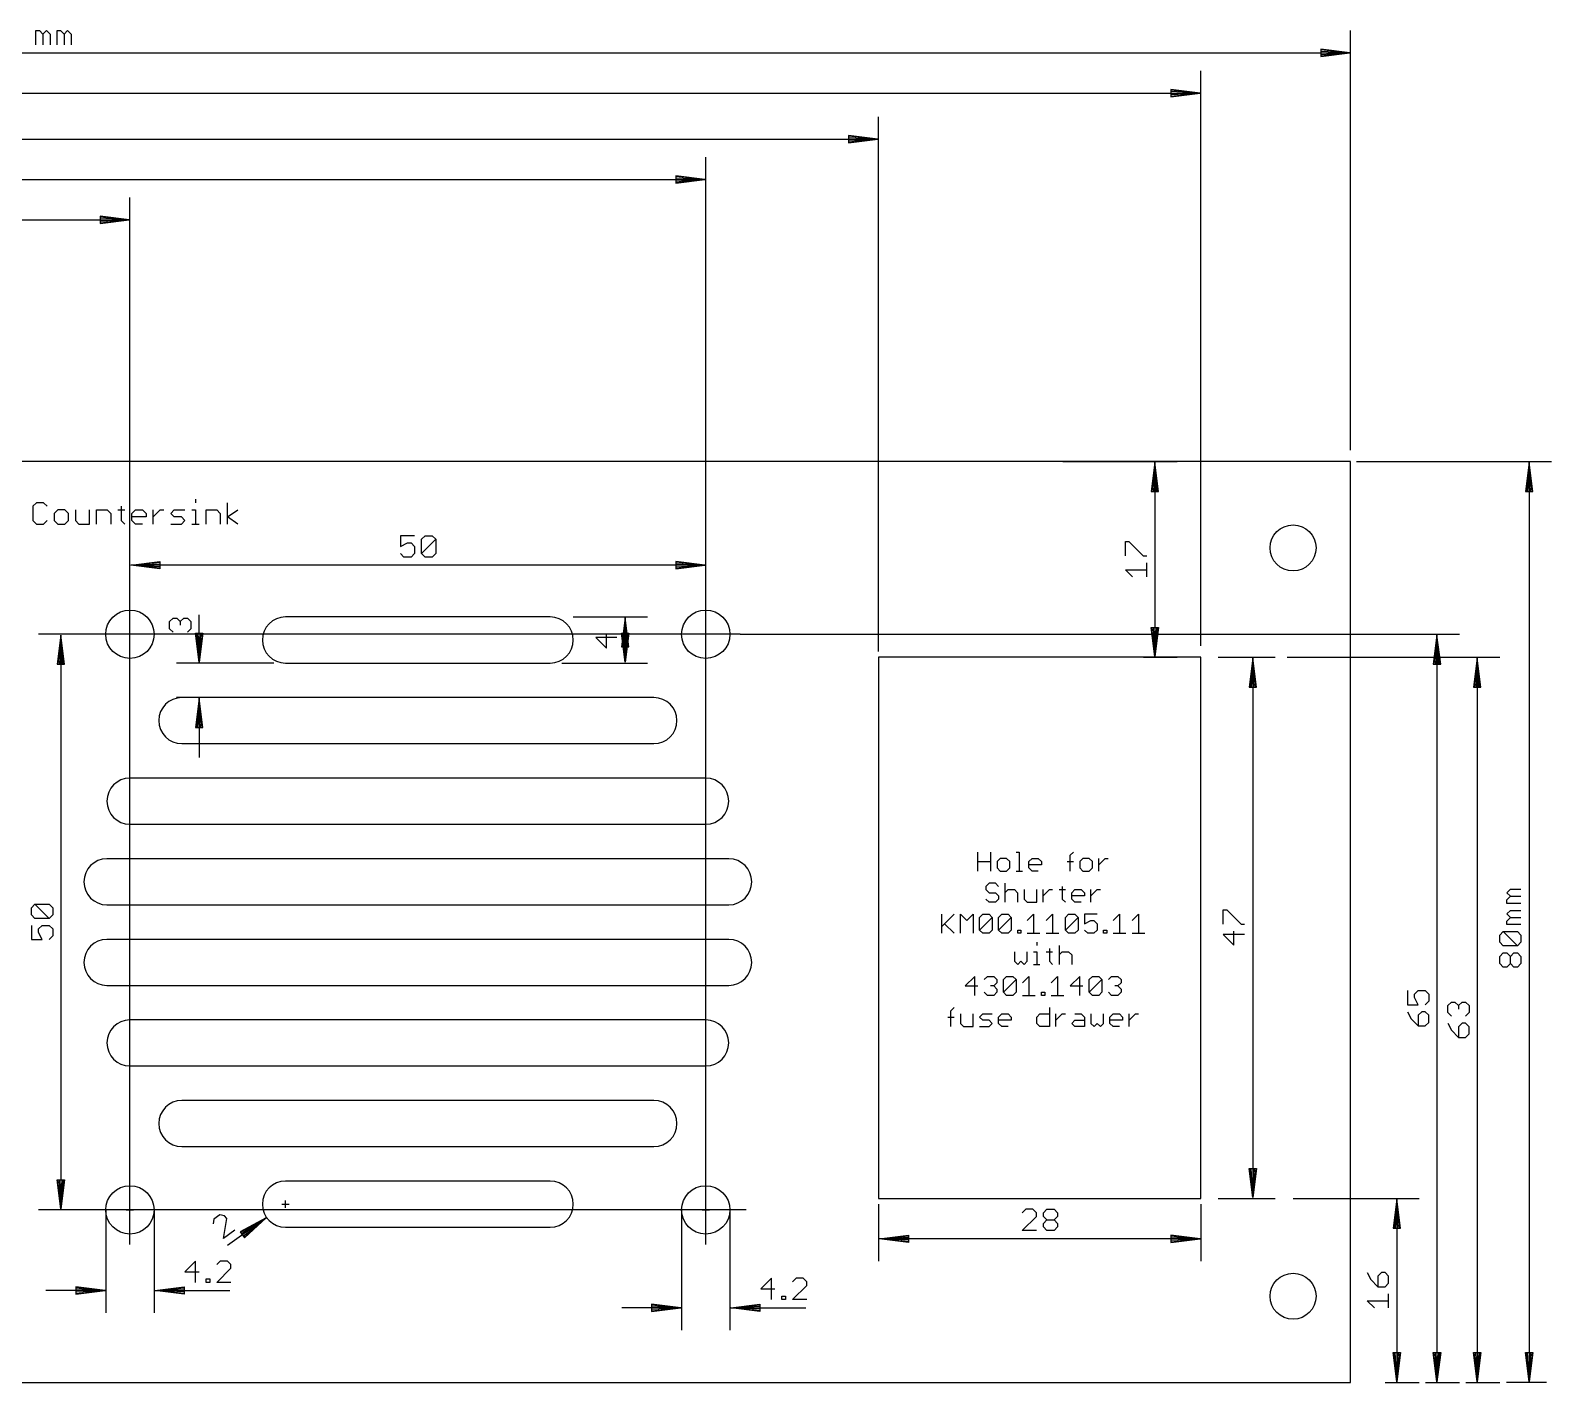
# Model space of a CAD drawing. Extents: x -14 to 262, y -13 to 280.
# Drawn here: x 125.4 to 257.4, y 162 to 279.4 of the extents above; entities that cross this region are included whole.
import ezdxf

# ---------------------------------------------------------------- set-up
doc = ezdxf.new("R2010")
doc.units = 0
for name, color, linetype in [('20', 7, 'CONTINUOUS'), ('46', 140, 'CONTINUOUS'), ('47', 2, 'CONTINUOUS')]:
    doc.layers.add(name, color=color, linetype=linetype)

msp = doc.modelspace()

# ---------------------------------------------------------------- linework, layer by layer
at = {"layer": '20'}
for p, q in [((240, 242), (10, 242)), ((240, 162), (240, 242)), ((10, 162), (240, 162))]:
    msp.add_line(p, q, dxfattribs=at)
for centre, radius in [((235, 234.5), 2), ((134, 227), 2.1), ((184, 227), 2.1), ((134, 177), 2.1), ((184, 177), 2.1), ((235, 169.5), 2)]:
    msp.add_circle(centre, radius, dxfattribs=at)
at = {"layer": '46'}
for p, q in [((170.5, 228.5), (147.5, 228.5)), ((227, 225), (199, 225)), ((199, 225), (199, 178)), ((227, 178), (227, 225)), ((147.5, 224.5), (170.5, 224.5)), ((179.5, 221.5), (138.5, 221.5)), ((138.5, 217.5), (179.5, 217.5)), ((184, 214.5), (134, 214.5)), ((134, 210.5), (184, 210.5)), ((186, 207.5), (132, 207.5)), ((132, 203.5), (186, 203.5)), ((186, 200.5), (132, 200.5)), ((132, 196.5), (186, 196.5)), ((184, 193.5), (134, 193.5)), ((134, 189.5), (184, 189.5)), ((179.5, 186.5), (138.5, 186.5)), ((138.5, 182.5), (179.5, 182.5)), ((170.5, 179.5), (147.5, 179.5)), ((199, 178), (227, 178)), ((147.5, 175.5), (170.5, 175.5))]:
    msp.add_line(p, q, dxfattribs=at)
for centre, start, end in [((147.5, 226.5), 90, 180), ((170.5, 226.5), 0, 90), ((147.5, 226.5), 180, 270), ((170.5, 226.5), 270, 0), ((138.5, 219.5), 90, 180), ((179.5, 219.5), 0, 90), ((138.5, 219.5), 180, 270), ((179.5, 219.5), 270, 0), ((134, 212.5), 90, 180), ((184, 212.5), 0, 90), ((134, 212.5), 180, 270), ((184, 212.5), 270, 0), ((132, 205.5), 90, 180), ((186, 205.5), 0, 90), ((132, 205.5), 180, 270), ((186, 205.5), 270, 0), ((132, 198.5), 90, 180), ((186, 198.5), 0, 90), ((132, 198.5), 180, 270), ((186, 198.5), 270, 0), ((134, 191.5), 90, 180), ((184, 191.5), 0, 90), ((134, 191.5), 180, 270), ((184, 191.5), 270, 0), ((138.5, 184.5), 90, 180), ((179.5, 184.5), 0, 90), ((138.5, 184.5), 180, 270), ((179.5, 184.5), 270, 0), ((147.5, 177.5), 90, 180), ((170.5, 177.5), 0, 90), ((147.5, 177.5), 180, 270), ((170.5, 177.5), 270, 0)]:
    msp.add_arc(centre, 2, start, end, dxfattribs=at)
at = {"layer": '47'}
for p, q in [((125.8256, 278.2062), (125.8256, 279.439)), ((125.8256, 279.439), (126.1338, 279.439)), ((126.1338, 279.439), (126.442, 279.1308)), ((126.442, 279.1308), (126.7502, 279.439)), ((126.442, 279.1308), (126.442, 278.2062)), ((126.7502, 279.439), (127.0584, 279.1308)), ((127.0584, 279.1308), (127.0584, 278.2062)), ((127.6671, 278.2062), (127.6671, 279.439)), ((127.6671, 279.439), (127.9753, 279.439)), ((127.9753, 279.439), (128.2835, 279.1308)), ((128.2835, 279.1308), (128.5917, 279.439)), ((128.2835, 279.1308), (128.2835, 278.2062)), ((128.5917, 279.439), (128.8999, 279.1308)), ((128.8999, 279.1308), (128.8999, 278.2062)), ((240, 243), (240, 279.45)), ((10.065, 277.5), (239.935, 277.5)), ((239.935, 277.5), (237.4, 277.8192)), ((237.4, 277.8192), (237.4, 277.1808)), ((239.935, 277.5), (237.4, 277.76)), ((239.935, 277.5), (237.4, 277.63)), ((237.4, 277.1808), (239.935, 277.5)), ((237.4, 277.37), (239.935, 277.5)), ((237.4, 277.24), (239.935, 277.5)), ((227, 226), (227, 275.95)), ((10.065, 274), (226.935, 274)), ((226.935, 274), (224.4, 274.3192)), ((224.4, 274.3192), (224.4, 273.6808)), ((226.935, 274), (224.4, 274.26)), ((226.935, 274), (224.4, 274.13)), ((224.4, 273.6808), (226.935, 274)), ((224.4, 273.87), (226.935, 274)), ((224.4, 273.74), (226.935, 274)), ((199, 225.5), (199, 271.95)), ((10.065, 270), (198.935, 270)), ((198.935, 270), (196.4, 270.3192)), ((196.4, 270.3192), (196.4, 269.6808)), ((198.935, 270), (196.4, 270.26)), ((198.935, 270), (196.4, 270.13)), ((196.4, 269.6808), (198.935, 270)), ((196.4, 269.87), (198.935, 270)), ((196.4, 269.74), (198.935, 270)), ((184, 234.5), (184, 268.45)), ((10.065, 266.5), (183.935, 266.5)), ((183.935, 266.5), (181.4, 266.8192)), ((181.4, 266.8192), (181.4, 266.1808)), ((183.935, 266.5), (181.4, 266.76)), ((183.935, 266.5), (181.4, 266.63)), ((181.4, 266.1808), (183.935, 266.5)), ((181.4, 266.37), (183.935, 266.5)), ((181.4, 266.24), (183.935, 266.5)), ((134, 234.5), (134, 264.95)), ((10.065, 263), (133.935, 263)), ((133.935, 263), (131.4, 263.3192)), ((131.4, 263.3192), (131.4, 262.6808)), ((133.935, 263), (131.4, 263.26)), ((133.935, 263), (131.4, 263.13)), ((131.4, 262.6808), (133.935, 263)), ((131.4, 262.87), (133.935, 263)), ((131.4, 262.74), (133.935, 263)), ((215, 242), (224.95, 242)), ((223, 241.935), (222.6808, 239.4)), ((223, 241.935), (222.74, 239.4)), ((223, 241.935), (222.87, 239.4)), ((223, 241.935), (223, 225.065)), ((223.3192, 239.4), (223, 241.935)), ((223.13, 239.4), (223, 241.935)), ((223.26, 239.4), (223, 241.935)), ((240.5, 242), (257.45, 242)), ((255.5, 241.935), (255.1808, 239.4)), ((255.5, 241.935), (255.24, 239.4)), ((255.5, 241.935), (255.37, 239.4)), ((255.5, 241.935), (255.5, 162.065)), ((255.8192, 239.4), (255.5, 241.935)), ((255.63, 239.4), (255.5, 241.935)), ((255.76, 239.4), (255.5, 241.935)), ((222.6808, 239.4), (223.3192, 239.4)), ((255.1808, 239.4), (255.8192, 239.4)), ((125.8844, 238.4254), (125.5762, 238.1172)), ((125.5762, 238.1172), (125.5762, 236.8844)), ((126.5008, 238.4254), (125.8844, 238.4254)), ((126.809, 238.1172), (126.5008, 238.4254)), ((127.726, 237.809), (127.4178, 237.5008)), ((128.3424, 237.809), (127.726, 237.809)), ((128.6506, 237.5008), (128.3424, 237.809)), ((129.2593, 237.809), (129.2593, 236.8844)), ((130.4921, 236.5762), (130.4921, 237.809)), ((131.1009, 236.5762), (131.1009, 237.809)), ((131.1009, 237.809), (132.0255, 237.809)), ((132.0255, 237.809), (132.3337, 237.5008)), ((132.9425, 237.809), (133.5589, 237.809)), ((133.2507, 238.1172), (133.2507, 236.8844)), ((134.1702, 237.5008), (134.4784, 237.809)), ((134.4784, 237.809), (135.0948, 237.809)), ((135.0948, 237.809), (135.403, 237.5008)), ((136.0118, 236.5762), (136.0118, 237.809)), ((136.0118, 237.1926), (136.6282, 237.809)), ((136.6282, 237.809), (136.9364, 237.809)), ((137.5464, 237.5008), (137.8546, 237.809)), ((137.8546, 237.809), (138.7792, 237.809)), ((139.388, 237.809), (139.6962, 237.809)), ((139.6962, 238.7336), (139.6962, 238.4254)), ((139.6962, 237.809), (139.6962, 236.5762)), ((140.6157, 236.5762), (140.6157, 237.809)), ((140.6157, 237.809), (141.5403, 237.809)), ((141.5403, 237.809), (141.8485, 237.5008)), ((142.4573, 236.5762), (142.4573, 238.4254)), ((142.4573, 237.1926), (143.3819, 237.809)), ((125.5762, 236.8844), (125.8844, 236.5762)), ((125.8844, 236.5762), (126.5008, 236.5762)), ((126.5008, 236.5762), (126.809, 236.8844)), ((127.4178, 237.5008), (127.4178, 236.8844)), ((127.4178, 236.8844), (127.726, 236.5762)), ((127.726, 236.5762), (128.3424, 236.5762)), ((128.3424, 236.5762), (128.6506, 236.8844)), ((128.6506, 236.8844), (128.6506, 237.5008)), ((129.2593, 236.8844), (129.5675, 236.5762)), ((129.5675, 236.5762), (130.4921, 236.5762)), ((132.3337, 237.5008), (132.3337, 236.5762)), ((133.2507, 236.8844), (133.5589, 236.5762)), ((134.1702, 236.8844), (134.1702, 237.5008)), ((135.403, 237.1926), (134.1702, 237.1926)), ((134.4784, 236.5762), (134.1702, 236.8844)), ((135.0948, 236.5762), (134.4784, 236.5762)), ((135.403, 237.5008), (135.403, 237.1926)), ((137.8546, 237.1926), (137.5464, 237.5008)), ((137.5464, 236.5762), (138.471, 236.5762)), ((138.471, 237.1926), (137.8546, 237.1926)), ((138.7792, 236.8844), (138.471, 237.1926)), ((138.471, 236.5762), (138.7792, 236.8844)), ((139.388, 236.5762), (140.0044, 236.5762)), ((141.8485, 237.5008), (141.8485, 236.5762)), ((143.3819, 236.5762), (142.4573, 237.1926)), ((158.7157, 235.5554), (157.4829, 235.5554)), ((157.4829, 235.5554), (157.4829, 234.6308)), ((159.3245, 235.2472), (159.6327, 235.5554)), ((159.3245, 234.0144), (159.3245, 235.2472)), ((159.3245, 234.0144), (160.5573, 235.2472)), ((159.6327, 235.5554), (160.2491, 235.5554)), ((160.2491, 235.5554), (160.5573, 235.2472)), ((160.5573, 235.2472), (160.5573, 234.0144)), ((134, 174), (134, 234.95)), ((157.4829, 234.6308), (158.0993, 234.939)), ((157.7911, 233.7062), (157.4829, 234.0144)), ((158.0993, 234.939), (158.4075, 234.939)), ((158.4075, 234.939), (158.7157, 234.6308)), ((158.7157, 234.0144), (158.4075, 233.7062)), ((158.7157, 234.6308), (158.7157, 234.0144)), ((159.6327, 233.7062), (159.3245, 234.0144)), ((160.5573, 234.0144), (160.2491, 233.7062)), ((184, 174), (184, 234.95)), ((220.4446, 233.8245), (220.4446, 235.0573)), ((220.4446, 235.0573), (220.7528, 235.0573)), ((220.7528, 235.0573), (221.9856, 233.8245)), ((221.9856, 233.8245), (222.2938, 233.8245)), ((134.065, 233), (136.6, 233.3192)), ((134.065, 233), (136.6, 233.26)), ((134.065, 233), (136.6, 233.13)), ((183.935, 233), (134.065, 233)), ((136.6, 232.6808), (134.065, 233)), ((136.6, 232.87), (134.065, 233)), ((136.6, 232.74), (134.065, 233)), ((136.6, 233.3192), (136.6, 232.6808)), ((158.4075, 233.7062), (157.7911, 233.7062)), ((160.2491, 233.7062), (159.6327, 233.7062)), ((183.935, 233), (181.4, 233.3192)), ((181.4, 233.3192), (181.4, 232.6808)), ((183.935, 233), (181.4, 233.26)), ((183.935, 233), (181.4, 233.13)), ((181.4, 232.6808), (183.935, 233)), ((181.4, 232.87), (183.935, 233)), ((181.4, 232.74), (183.935, 233)), ((221.061, 231.9829), (220.4446, 232.5993)), ((220.4446, 232.5993), (222.2938, 232.5993)), ((222.2938, 231.9829), (222.2938, 233.2157)), ((140, 224.565), (140, 228.6888)), ((137.4446, 228.1008), (137.7528, 228.409)), ((137.4446, 227.4844), (137.4446, 228.1008)), ((137.7528, 227.1762), (137.4446, 227.4844)), ((137.7528, 228.409), (138.061, 228.409)), ((138.061, 228.409), (138.3692, 228.1008)), ((138.3692, 228.1008), (138.6774, 228.409)), ((138.3692, 228.1008), (138.3692, 227.7926)), ((138.6774, 228.409), (138.9856, 228.409)), ((138.9856, 228.409), (139.2938, 228.1008)), ((139.2938, 227.4844), (138.9856, 227.1762)), ((139.2938, 228.1008), (139.2938, 227.4844)), ((172.5, 228.5), (178.95, 228.5)), ((177, 228.435), (176.6808, 225.9)), ((177, 228.435), (176.74, 225.9)), ((177, 228.435), (176.87, 225.9)), ((177, 228.435), (177, 224.565)), ((177.3192, 225.9), (177, 228.435)), ((177.13, 225.9), (177, 228.435)), ((177.26, 225.9), (177, 228.435)), ((223, 225.065), (222.6808, 227.6)), ((222.6808, 227.6), (223.3192, 227.6)), ((223, 225.065), (222.74, 227.6)), ((223, 225.065), (222.87, 227.6)), ((223.3192, 227.6), (223, 225.065)), ((223.13, 227.6), (223, 225.065)), ((223.26, 227.6), (223, 225.065)), ((187, 227), (126.05, 227)), ((128, 226.935), (127.6808, 224.4)), ((128, 226.935), (127.74, 224.4)), ((128, 226.935), (127.87, 224.4)), ((128, 226.935), (128, 177.065)), ((128.3192, 224.4), (128, 226.935)), ((128.13, 224.4), (128, 226.935)), ((128.26, 224.4), (128, 226.935)), ((140, 224.565), (139.6808, 227.1)), ((139.6808, 227.1), (140.3192, 227.1)), ((140, 224.565), (139.74, 227.1)), ((140, 224.565), (139.87, 227.1)), ((140.3192, 227.1), (140, 224.565)), ((140.13, 227.1), (140, 224.565)), ((140.26, 227.1), (140, 224.565)), ((176.2938, 226.7064), (174.4446, 226.7064)), ((174.4446, 226.7064), (175.3692, 225.7818)), ((175.3692, 225.7818), (175.3692, 227.0146)), ((177, 224.565), (176.6808, 227.1)), ((176.6808, 227.1), (177.3192, 227.1)), ((176.6808, 225.9), (177.3192, 225.9)), ((177, 224.565), (176.74, 227.1)), ((177, 224.565), (176.87, 227.1)), ((177.3192, 227.1), (177, 224.565)), ((177.13, 227.1), (177, 224.565)), ((177.26, 227.1), (177, 224.565)), ((187, 227), (249.45, 227)), ((247.5, 226.935), (247.1808, 224.4)), ((247.5, 226.935), (247.24, 224.4)), ((247.5, 226.935), (247.37, 224.4)), ((247.5, 226.935), (247.5, 162.065)), ((247.8192, 224.4), (247.5, 226.935)), ((247.63, 224.4), (247.5, 226.935)), ((247.76, 224.4), (247.5, 226.935)), ((222, 225), (224.95, 225)), ((228.5, 225), (233.45, 225)), ((231.5, 224.935), (231.1808, 222.4)), ((231.5, 224.935), (231.24, 222.4)), ((231.5, 224.935), (231.37, 222.4)), ((231.5, 224.935), (231.5, 178.065)), ((231.8192, 222.4), (231.5, 224.935)), ((231.63, 222.4), (231.5, 224.935)), ((231.76, 222.4), (231.5, 224.935)), ((234.5, 225), (252.95, 225)), ((251, 224.935), (250.6808, 222.4)), ((251, 224.935), (250.74, 222.4)), ((251, 224.935), (250.87, 222.4)), ((251, 224.935), (251, 162.065)), ((251.3192, 222.4), (251, 224.935)), ((251.13, 222.4), (251, 224.935)), ((251.26, 222.4), (251, 224.935)), ((127.6808, 224.4), (128.3192, 224.4)), ((146.5, 224.5), (138.05, 224.5)), ((171.5, 224.5), (178.95, 224.5)), ((247.1808, 224.4), (247.8192, 224.4)), ((231.1808, 222.4), (231.8192, 222.4)), ((250.6808, 222.4), (251.3192, 222.4)), ((143.5, 221.5), (138.05, 221.5)), ((140, 221.435), (139.6808, 218.9)), ((140, 221.435), (139.74, 218.9)), ((140, 221.435), (139.87, 218.9)), ((140, 221.435), (140, 216.3)), ((140.3192, 218.9), (140, 221.435)), ((140.13, 218.9), (140, 221.435)), ((140.26, 218.9), (140, 221.435)), ((139.6808, 218.9), (140.3192, 218.9)), ((207.6371, 206.4262), (207.6371, 208.0752)), ((208.7365, 208.0752), (208.7365, 206.4262)), ((209.5694, 207.5255), (209.2945, 207.2507)), ((210.119, 207.5255), (209.5694, 207.5255)), ((210.3939, 207.2507), (210.119, 207.5255)), ((210.952, 208.0752), (211.2268, 208.0752)), ((211.2268, 208.0752), (211.2268, 206.4262)), ((212.0569, 207.2507), (212.3317, 207.5255)), ((212.3317, 207.5255), (212.8814, 207.5255)), ((212.8814, 207.5255), (213.1562, 207.2507)), ((215.6466, 207.8004), (215.9214, 208.0752)), ((215.6466, 206.4262), (215.6466, 207.8004)), ((216.7515, 207.5255), (216.4767, 207.2507)), ((217.3012, 207.5255), (216.7515, 207.5255)), ((217.576, 207.2507), (217.3012, 207.5255)), ((218.1341, 206.4262), (218.1341, 207.5255)), ((218.1341, 206.9759), (218.6838, 207.5255)), ((218.6838, 207.5255), (218.9586, 207.5255)), ((207.6371, 207.2507), (208.7365, 207.2507)), ((209.2945, 207.2507), (209.2945, 206.701)), ((209.2945, 206.701), (209.5694, 206.4262)), ((209.5694, 206.4262), (210.119, 206.4262)), ((210.119, 206.4262), (210.3939, 206.701)), ((210.3939, 206.701), (210.3939, 207.2507)), ((210.952, 206.4262), (211.5016, 206.4262)), ((212.0569, 206.701), (212.0569, 207.2507)), ((213.1562, 206.9759), (212.0569, 206.9759)), ((212.3317, 206.4262), (212.0569, 206.701)), ((212.8814, 206.4262), (212.3317, 206.4262)), ((213.1562, 207.2507), (213.1562, 206.9759)), ((215.3717, 207.2507), (215.9214, 207.2507)), ((216.4767, 207.2507), (216.4767, 206.701)), ((216.4767, 206.701), (216.7515, 206.4262)), ((216.7515, 206.4262), (217.3012, 206.4262)), ((217.3012, 206.4262), (217.576, 206.701)), ((217.576, 206.701), (217.576, 207.2507)), ((208.6026, 205.3752), (208.3277, 205.1004)), ((208.3277, 205.1004), (208.3277, 204.8255)), ((208.3277, 204.8255), (208.6026, 204.5507)), ((209.1522, 205.3752), (208.6026, 205.3752)), ((209.4271, 205.1004), (209.1522, 205.3752)), ((209.9851, 205.3752), (209.9851, 203.7262)), ((209.9851, 204.5507), (210.26, 204.8255)), ((210.26, 204.8255), (210.8096, 204.8255)), ((210.8096, 204.8255), (211.0845, 204.5507)), ((211.6425, 204.8255), (211.6425, 204.001)), ((212.7419, 203.7262), (212.7419, 204.8255)), ((213.3, 203.7262), (213.3, 204.8255)), ((213.3, 204.2759), (213.8496, 204.8255)), ((213.8496, 204.8255), (214.1245, 204.8255)), ((214.6811, 204.8255), (215.2308, 204.8255)), ((214.956, 205.1004), (214.956, 204.001)), ((215.7861, 204.5507), (216.0609, 204.8255)), ((216.0609, 204.8255), (216.6106, 204.8255)), ((216.6106, 204.8255), (216.8854, 204.5507)), ((217.4435, 203.7262), (217.4435, 204.8255)), ((217.4435, 204.2759), (217.9932, 204.8255)), ((217.9932, 204.8255), (218.268, 204.8255)), ((253.561, 204.5446), (253.8692, 204.8528)), ((253.8692, 204.8528), (254.7938, 204.8528)), ((125.4446, 203.2491), (125.7528, 203.5573)), ((125.7528, 203.5573), (126.9856, 203.5573)), ((126.9856, 202.3245), (125.7528, 203.5573)), ((126.9856, 203.5573), (127.2938, 203.2491)), ((208.6026, 203.7262), (208.3277, 204.001)), ((208.6026, 204.5507), (209.1522, 204.5507)), ((209.1522, 203.7262), (208.6026, 203.7262)), ((209.1522, 204.5507), (209.4271, 204.2759)), ((209.4271, 204.001), (209.1522, 203.7262)), ((209.4271, 204.2759), (209.4271, 204.001)), ((211.0845, 204.5507), (211.0845, 203.7262)), ((211.6425, 204.001), (211.9174, 203.7262)), ((211.9174, 203.7262), (212.7419, 203.7262)), ((214.956, 204.001), (215.2308, 203.7262)), ((215.7861, 204.001), (215.7861, 204.5507)), ((216.8854, 204.2759), (215.7861, 204.2759)), ((216.0609, 203.7262), (215.7861, 204.001)), ((216.6106, 203.7262), (216.0609, 203.7262)), ((216.8854, 204.5507), (216.8854, 204.2759)), ((253.8692, 204.2364), (253.561, 204.5446)), ((253.561, 203.9282), (253.8692, 204.2364)), ((253.561, 203.62), (253.561, 203.9282)), ((254.7938, 203.62), (253.561, 203.62)), ((253.8692, 204.2364), (254.7938, 204.2364)), ((125.4446, 202.6327), (125.4446, 203.2491)), ((125.7528, 202.3245), (125.4446, 202.6327)), ((126.9856, 202.3245), (125.7528, 202.3245)), ((127.2938, 202.6327), (126.9856, 202.3245)), ((127.2938, 203.2491), (127.2938, 202.6327)), ((204.4604, 202.6752), (204.4604, 201.0262)), ((204.4604, 201.5759), (205.5597, 202.6752)), ((206.1178, 201.0262), (206.1178, 202.6752)), ((206.1178, 202.6752), (206.6675, 202.1255)), ((206.6675, 202.1255), (207.2172, 202.6752)), ((207.2172, 202.6752), (207.2172, 201.0262)), ((207.7752, 202.4004), (208.0501, 202.6752)), ((207.7752, 201.301), (207.7752, 202.4004)), ((207.7752, 201.301), (208.8746, 202.4004)), ((208.0501, 202.6752), (208.5997, 202.6752)), ((208.5997, 202.6752), (208.8746, 202.4004)), ((208.8746, 202.4004), (208.8746, 201.301)), ((209.4327, 202.4004), (209.7075, 202.6752)), ((209.4327, 201.301), (209.4327, 202.4004)), ((209.4327, 201.301), (210.532, 202.4004)), ((209.7075, 202.6752), (210.2572, 202.6752)), ((210.2572, 202.6752), (210.532, 202.4004)), ((210.532, 202.4004), (210.532, 201.301)), ((211.9188, 202.1255), (212.4684, 202.6752)), ((212.4684, 202.6752), (212.4684, 201.0262)), ((213.5762, 202.1255), (214.1259, 202.6752)), ((214.1259, 202.6752), (214.1259, 201.0262)), ((215.2336, 202.4004), (215.5084, 202.6752)), ((215.2336, 201.301), (215.2336, 202.4004)), ((215.2336, 201.301), (216.3329, 202.4004)), ((215.5084, 202.6752), (216.0581, 202.6752)), ((216.0581, 202.6752), (216.3329, 202.4004)), ((216.3329, 202.4004), (216.3329, 201.301)), ((217.9904, 202.6752), (216.891, 202.6752)), ((216.891, 202.6752), (216.891, 201.8507)), ((216.891, 201.8507), (217.4407, 202.1255)), ((217.4407, 202.1255), (217.7155, 202.1255)), ((217.7155, 202.1255), (217.9904, 201.8507)), ((219.3771, 202.1255), (219.9268, 202.6752)), ((219.9268, 202.6752), (219.9268, 201.0262)), ((221.0346, 202.1255), (221.5842, 202.6752)), ((221.5842, 202.6752), (221.5842, 201.0262)), ((228.9446, 201.8245), (228.9446, 203.0573)), ((228.9446, 203.0573), (229.2528, 203.0573)), ((229.2528, 203.0573), (230.4856, 201.8245)), ((253.561, 202.703), (253.8692, 203.0112)), ((253.8692, 202.3948), (253.561, 202.703)), ((253.561, 202.0866), (253.8692, 202.3948)), ((253.8692, 203.0112), (254.7938, 203.0112)), ((253.8692, 202.3948), (254.7938, 202.3948)), ((125.4446, 201.7157), (125.4446, 200.4829)), ((126.061, 201.4075), (126.3692, 201.7157)), ((126.061, 201.0993), (126.061, 201.4075)), ((126.3692, 200.4829), (126.061, 201.0993)), ((126.3692, 201.7157), (126.9856, 201.7157)), ((126.9856, 201.7157), (127.2938, 201.4075)), ((127.2938, 200.7911), (126.9856, 200.4829)), ((127.2938, 201.4075), (127.2938, 200.7911)), ((204.7352, 201.8507), (205.5597, 201.0262)), ((208.0501, 201.0262), (207.7752, 201.301)), ((208.5997, 201.0262), (208.0501, 201.0262)), ((208.8746, 201.301), (208.5997, 201.0262)), ((209.7075, 201.0262), (209.4327, 201.301)), ((210.2572, 201.0262), (209.7075, 201.0262)), ((210.532, 201.301), (210.2572, 201.0262)), ((211.0901, 201.0262), (211.0901, 201.301)), ((211.0901, 201.301), (211.3649, 201.301)), ((211.3649, 201.0262), (211.0901, 201.0262)), ((211.3649, 201.301), (211.3649, 201.0262)), ((211.9188, 201.0262), (213.0181, 201.0262)), ((213.5762, 201.0262), (214.6755, 201.0262)), ((215.5084, 201.0262), (215.2336, 201.301)), ((216.0581, 201.0262), (215.5084, 201.0262)), ((216.3329, 201.301), (216.0581, 201.0262)), ((217.1659, 201.0262), (216.891, 201.301)), ((217.7155, 201.0262), (217.1659, 201.0262)), ((217.9904, 201.301), (217.7155, 201.0262)), ((217.9904, 201.8507), (217.9904, 201.301)), ((218.5484, 201.0262), (218.5484, 201.301)), ((218.5484, 201.301), (218.8233, 201.301)), ((218.8233, 201.0262), (218.5484, 201.0262)), ((218.8233, 201.301), (218.8233, 201.0262)), ((219.3771, 201.0262), (220.4765, 201.0262)), ((221.0346, 201.0262), (222.1339, 201.0262)), ((230.7938, 200.9075), (228.9446, 200.9075)), ((228.9446, 200.9075), (229.8692, 199.9829)), ((229.8692, 199.9829), (229.8692, 201.2157)), ((230.4856, 201.8245), (230.7938, 201.8245)), ((252.9446, 200.8614), (253.2528, 201.1696)), ((252.9446, 200.245), (252.9446, 200.8614)), ((253.2528, 201.1696), (254.4856, 201.1696)), ((254.4856, 199.9368), (253.2528, 201.1696)), ((253.561, 201.7784), (253.561, 202.0866)), ((254.7938, 201.7784), (253.561, 201.7784)), ((254.4856, 201.1696), (254.7938, 200.8614)), ((254.7938, 200.8614), (254.7938, 200.245)), ((125.4446, 200.4829), (126.3692, 200.4829)), ((212.7461, 200.25), (212.7461, 199.9752)), ((213.851, 199.7004), (213.851, 198.601)), ((214.6811, 199.9752), (214.6811, 198.3262)), ((253.2528, 199.9368), (252.9446, 200.245)), ((254.4856, 199.9368), (253.2528, 199.9368)), ((254.7938, 200.245), (254.4856, 199.9368)), ((210.8138, 199.4255), (210.8138, 198.601)), ((210.8138, 198.601), (211.0887, 198.3262)), ((211.0887, 198.3262), (211.3635, 198.601)), ((211.3635, 198.601), (211.6383, 198.3262)), ((211.6383, 198.3262), (211.9132, 198.601)), ((211.9132, 198.601), (211.9132, 199.4255)), ((212.4713, 199.4255), (212.7461, 199.4255)), ((212.4713, 198.3262), (213.0209, 198.3262)), ((212.7461, 199.4255), (212.7461, 198.3262)), ((213.5762, 199.4255), (214.1259, 199.4255)), ((213.851, 198.601), (214.1259, 198.3262)), ((214.6811, 199.1507), (214.956, 199.4255)), ((214.956, 199.4255), (215.5056, 199.4255)), ((215.5056, 199.4255), (215.7805, 199.1507)), ((215.7805, 199.1507), (215.7805, 198.3262)), ((252.9446, 199.0199), (253.2528, 199.328)), ((252.9446, 198.4035), (252.9446, 199.0199)), ((253.2528, 198.0953), (252.9446, 198.4035)), ((253.2528, 199.328), (253.561, 199.328)), ((253.561, 199.328), (253.8692, 199.0199)), ((253.8692, 198.4035), (253.561, 198.0953)), ((253.8692, 199.0199), (254.1774, 199.328)), ((253.8692, 198.4035), (253.8692, 199.0199)), ((254.1774, 198.0953), (253.8692, 198.4035)), ((254.1774, 199.328), (254.4856, 199.328)), ((254.4856, 199.328), (254.7938, 199.0199)), ((254.7938, 198.4035), (254.4856, 198.0953)), ((254.7938, 199.0199), (254.7938, 198.4035)), ((207.3567, 197.2752), (206.5322, 196.4507)), ((207.3567, 195.6262), (207.3567, 197.2752)), ((208.1896, 197.0004), (208.4644, 197.2752)), ((208.4644, 197.2752), (209.0141, 197.2752)), ((209.0141, 197.2752), (209.2889, 197.0004)), ((209.2889, 197.0004), (209.2889, 196.7255)), ((209.847, 197.0004), (210.1218, 197.2752)), ((209.847, 195.901), (209.847, 197.0004)), ((209.847, 195.901), (210.9463, 197.0004)), ((210.1218, 197.2752), (210.6715, 197.2752)), ((210.6715, 197.2752), (210.9463, 197.0004)), ((210.9463, 197.0004), (210.9463, 195.901)), ((211.5044, 196.7255), (212.0541, 197.2752)), ((212.0541, 197.2752), (212.0541, 195.6262)), ((213.9905, 196.7255), (214.5402, 197.2752)), ((214.5402, 197.2752), (214.5402, 195.6262)), ((216.4725, 197.2752), (215.648, 196.4507)), ((216.4725, 195.6262), (216.4725, 197.2752)), ((217.3054, 197.0004), (217.5802, 197.2752)), ((217.3054, 195.901), (217.3054, 197.0004)), ((217.3054, 195.901), (218.4047, 197.0004)), ((217.5802, 197.2752), (218.1299, 197.2752)), ((218.1299, 197.2752), (218.4047, 197.0004)), ((218.4047, 197.0004), (218.4047, 195.901)), ((218.9628, 197.0004), (219.2376, 197.2752)), ((219.2376, 197.2752), (219.7873, 197.2752)), ((219.7873, 197.2752), (220.0621, 197.0004)), ((220.0621, 197.0004), (220.0621, 196.7255)), ((253.561, 198.0953), (253.2528, 198.0953)), ((254.4856, 198.0953), (254.1774, 198.0953)), ((206.5322, 196.4507), (207.6315, 196.4507)), ((208.4644, 195.6262), (208.1896, 195.901)), ((209.0141, 195.6262), (208.4644, 195.6262)), ((209.0141, 196.4507), (208.7393, 196.4507)), ((209.2889, 196.7255), (209.0141, 196.4507)), ((209.0141, 196.4507), (209.2889, 196.1759)), ((209.2889, 195.901), (209.0141, 195.6262)), ((209.2889, 196.1759), (209.2889, 195.901)), ((210.1218, 195.6262), (209.847, 195.901)), ((210.6715, 195.6262), (210.1218, 195.6262)), ((210.9463, 195.901), (210.6715, 195.6262)), ((211.5044, 195.6262), (212.6038, 195.6262)), ((213.1618, 195.6262), (213.1618, 195.901)), ((213.1618, 195.901), (213.4367, 195.901)), ((213.4367, 195.6262), (213.1618, 195.6262)), ((213.4367, 195.901), (213.4367, 195.6262)), ((213.9905, 195.6262), (215.0899, 195.6262)), ((215.648, 196.4507), (216.7473, 196.4507)), ((217.5802, 195.6262), (217.3054, 195.901)), ((218.1299, 195.6262), (217.5802, 195.6262)), ((218.4047, 195.901), (218.1299, 195.6262)), ((219.2376, 195.6262), (218.9628, 195.901)), ((219.7873, 195.6262), (219.2376, 195.6262)), ((219.7873, 196.4507), (219.5125, 196.4507)), ((220.0621, 196.7255), (219.7873, 196.4507)), ((219.7873, 196.4507), (220.0621, 196.1759)), ((220.0621, 195.901), (219.7873, 195.6262)), ((220.0621, 196.1759), (220.0621, 195.901)), ((244.9446, 196.0573), (244.9446, 194.8245)), ((245.561, 195.7491), (245.8692, 196.0573)), ((245.561, 195.4409), (245.561, 195.7491)), ((245.8692, 196.0573), (246.4856, 196.0573)), ((246.4856, 196.0573), (246.7938, 195.7491)), ((246.7938, 195.7491), (246.7938, 195.1327)), ((205.2877, 194.3004), (205.5626, 194.5752)), ((205.2877, 192.9262), (205.2877, 194.3004)), ((213.8468, 194.5752), (213.8468, 192.9262)), ((244.9446, 194.8245), (245.8692, 194.8245)), ((244.9446, 194.2157), (245.2528, 193.5993)), ((245.8692, 194.8245), (245.561, 195.4409)), ((246.1774, 194.2157), (245.8692, 193.9075)), ((246.4856, 194.2157), (246.1774, 194.2157)), ((246.7938, 195.1327), (246.4856, 194.8245)), ((246.7938, 193.9075), (246.4856, 194.2157)), ((248.4446, 194.7491), (248.7528, 195.0573)), ((248.4446, 194.1327), (248.4446, 194.7491)), ((248.7528, 195.0573), (249.061, 195.0573)), ((249.061, 195.0573), (249.3692, 194.7491)), ((249.3692, 194.7491), (249.6774, 195.0573)), ((249.3692, 194.7491), (249.3692, 194.4409)), ((249.6774, 195.0573), (249.9856, 195.0573)), ((249.9856, 195.0573), (250.2938, 194.7491)), ((250.2938, 194.7491), (250.2938, 194.1327)), ((205.0129, 193.7507), (205.5626, 193.7507)), ((206.1178, 194.0255), (206.1178, 193.201)), ((206.1178, 193.201), (206.3927, 192.9262)), ((206.3927, 192.9262), (207.2172, 192.9262)), ((207.2172, 192.9262), (207.2172, 194.0255)), ((207.7752, 193.7507), (208.0501, 194.0255)), ((208.0501, 193.4759), (207.7752, 193.7507)), ((207.7752, 192.9262), (208.5997, 192.9262)), ((208.0501, 194.0255), (208.8746, 194.0255)), ((208.5997, 193.4759), (208.0501, 193.4759)), ((208.8746, 193.201), (208.5997, 193.4759)), ((208.5997, 192.9262), (208.8746, 193.201)), ((209.4327, 193.7507), (209.7075, 194.0255)), ((209.4327, 193.201), (209.4327, 193.7507)), ((210.532, 193.4759), (209.4327, 193.4759)), ((209.7075, 192.9262), (209.4327, 193.201)), ((209.7075, 194.0255), (210.2572, 194.0255)), ((210.2572, 192.9262), (209.7075, 192.9262)), ((210.2572, 194.0255), (210.532, 193.7507)), ((210.532, 193.7507), (210.532, 193.4759)), ((212.7475, 193.7507), (213.0223, 194.0255)), ((212.7475, 193.201), (212.7475, 193.7507)), ((213.0223, 192.9262), (212.7475, 193.201)), ((213.0223, 194.0255), (213.8468, 194.0255)), ((213.8468, 192.9262), (213.0223, 192.9262)), ((214.4049, 192.9262), (214.4049, 194.0255)), ((214.4049, 193.4759), (214.9546, 194.0255)), ((214.9546, 194.0255), (215.2294, 194.0255)), ((215.7861, 193.201), (216.0609, 193.4759)), ((216.0609, 192.9262), (215.7861, 193.201)), ((216.0609, 194.0255), (216.6106, 194.0255)), ((216.0609, 193.4759), (216.8854, 193.4759)), ((216.8854, 192.9262), (216.0609, 192.9262)), ((216.6106, 194.0255), (216.8854, 193.7507)), ((216.8854, 193.7507), (216.8854, 192.9262)), ((217.4435, 194.0255), (217.4435, 193.201)), ((217.4435, 193.201), (217.7183, 192.9262)), ((217.7183, 192.9262), (217.9932, 193.201)), ((217.9932, 193.201), (218.268, 192.9262)), ((218.268, 192.9262), (218.5428, 193.201)), ((218.5428, 193.201), (218.5428, 194.0255)), ((219.1009, 193.7507), (219.3757, 194.0255)), ((219.1009, 193.201), (219.1009, 193.7507)), ((220.2003, 193.4759), (219.1009, 193.4759)), ((219.3757, 192.9262), (219.1009, 193.201)), ((219.3757, 194.0255), (219.9254, 194.0255)), ((219.9254, 192.9262), (219.3757, 192.9262)), ((219.9254, 194.0255), (220.2003, 193.7507)), ((220.2003, 193.7507), (220.2003, 193.4759)), ((220.7583, 192.9262), (220.7583, 194.0255)), ((220.7583, 193.4759), (221.308, 194.0255)), ((221.308, 194.0255), (221.5828, 194.0255)), ((245.2528, 193.5993), (245.8692, 192.9829)), ((245.8692, 193.9075), (245.8692, 192.9829)), ((245.8692, 192.9829), (246.4856, 192.9829)), ((246.4856, 192.9829), (246.7938, 193.2911)), ((246.7938, 193.2911), (246.7938, 193.9075)), ((248.7528, 193.8245), (248.4446, 194.1327)), ((248.4446, 193.2157), (248.7528, 192.5993)), ((249.6774, 193.2157), (249.3692, 192.9075)), ((249.3692, 192.9075), (249.3692, 191.9829)), ((249.9856, 193.2157), (249.6774, 193.2157)), ((250.2938, 194.1327), (249.9856, 193.8245)), ((250.2938, 192.9075), (249.9856, 193.2157)), ((250.2938, 192.2911), (250.2938, 192.9075)), ((248.7528, 192.5993), (249.3692, 191.9829)), ((249.3692, 191.9829), (249.9856, 191.9829)), ((249.9856, 191.9829), (250.2938, 192.2911)), ((231.5, 178.065), (231.1808, 180.6)), ((231.1808, 180.6), (231.8192, 180.6)), ((231.5, 178.065), (231.24, 180.6)), ((231.5, 178.065), (231.37, 180.6)), ((231.8192, 180.6), (231.5, 178.065)), ((231.63, 180.6), (231.5, 178.065)), ((231.76, 180.6), (231.5, 178.065)), ((128, 177.065), (127.6808, 179.6)), ((127.6808, 179.6), (128.3192, 179.6)), ((128, 177.065), (127.74, 179.6)), ((128, 177.065), (127.87, 179.6)), ((128.3192, 179.6), (128, 177.065)), ((128.13, 179.6), (128, 177.065)), ((128.26, 179.6), (128, 177.065)), ((134, 176.6808), (134, 177.3192)), ((147.1808, 177.5), (147.8192, 177.5)), ((147.5, 177.1808), (147.5, 177.8192)), ((184, 176.6808), (184, 177.3192)), ((199, 177.5), (199, 172.55)), ((211.7911, 177.0554), (211.4829, 176.7472)), ((212.4075, 177.0554), (211.7911, 177.0554)), ((212.7157, 176.7472), (212.4075, 177.0554)), ((213.3245, 176.7472), (213.6327, 177.0554)), ((213.6327, 177.0554), (214.2491, 177.0554)), ((214.2491, 177.0554), (214.5573, 176.7472)), ((227, 177.5), (227, 172.55)), ((228.5, 178), (233.45, 178)), ((235, 178), (245.95, 178)), ((244, 177.935), (243.6808, 175.4)), ((244, 177.935), (243.74, 175.4)), ((244, 177.935), (243.87, 175.4)), ((244, 177.935), (244, 162.065)), ((244.3192, 175.4), (244, 177.935)), ((244.13, 175.4), (244, 177.935)), ((244.26, 175.4), (244, 177.935)), ((187.5, 177), (126.05, 177)), ((131.9, 177), (131.9, 168.05)), ((133.6808, 177), (134.3192, 177)), ((136.1, 177), (136.1, 168.05)), ((141.2927, 176.2062), (141.2207, 175.7763)), ((141.7945, 176.5641), (141.2927, 176.2062)), ((142.2243, 176.4922), (141.7945, 176.5641)), ((142.1156, 174.5218), (142.4033, 176.2413)), ((142.4033, 176.2413), (142.2243, 176.4922)), ((145.8196, 176.2997), (142.464, 173.9028)), ((145.8196, 176.2997), (143.5713, 175.0861)), ((145.8196, 176.2997), (143.6057, 175.0379)), ((145.8196, 176.2997), (143.6813, 174.9321)), ((143.8324, 174.7205), (145.8196, 176.2997)), ((143.9079, 174.6147), (145.8196, 176.2997)), ((143.9424, 174.5665), (145.8196, 176.2997)), ((181.9, 177), (181.9, 166.55)), ((183.6808, 177), (184.3192, 177)), ((186.1, 177), (186.1, 166.55)), ((211.4829, 175.2062), (212.7157, 176.439)), ((212.7157, 176.439), (212.7157, 176.7472)), ((213.3245, 176.439), (213.3245, 176.7472)), ((213.6327, 176.1308), (213.3245, 176.439)), ((213.3245, 175.8226), (213.6327, 176.1308)), ((213.3245, 175.5144), (213.3245, 175.8226)), ((213.6327, 176.1308), (214.2491, 176.1308)), ((214.5573, 176.439), (214.2491, 176.1308)), ((214.2491, 176.1308), (214.5573, 175.8226)), ((214.5573, 176.7472), (214.5573, 176.439)), ((214.5573, 175.8226), (214.5573, 175.5144)), ((143.1192, 175.2377), (142.1156, 174.5218)), ((143.5713, 175.0861), (143.9424, 174.5665)), ((199.065, 174.5), (201.6, 174.8192)), ((199.065, 174.5), (201.6, 174.76)), ((199.065, 174.5), (201.6, 174.63)), ((226.935, 174.5), (199.065, 174.5)), ((201.6, 174.1808), (199.065, 174.5)), ((201.6, 174.37), (199.065, 174.5)), ((201.6, 174.24), (199.065, 174.5)), ((201.6, 174.8192), (201.6, 174.1808)), ((212.7157, 175.2062), (211.4829, 175.2062)), ((213.6327, 175.2062), (213.3245, 175.5144)), ((214.2491, 175.2062), (213.6327, 175.2062)), ((214.5573, 175.5144), (214.2491, 175.2062)), ((226.935, 174.5), (224.4, 174.8192)), ((224.4, 174.8192), (224.4, 174.1808)), ((226.935, 174.5), (224.4, 174.76)), ((226.935, 174.5), (224.4, 174.63)), ((224.4, 174.1808), (226.935, 174.5)), ((224.4, 174.37), (226.935, 174.5)), ((224.4, 174.24), (226.935, 174.5)), ((243.6808, 175.4), (244.3192, 175.4)), ((139.7008, 172.5554), (138.7762, 171.6308)), ((139.7008, 170.7062), (139.7008, 172.5554)), ((141.8468, 172.5554), (141.5386, 172.2472)), ((141.5386, 170.7062), (142.7713, 171.939)), ((142.4631, 172.5554), (141.8468, 172.5554)), ((142.7713, 172.2472), (142.4631, 172.5554)), ((142.7713, 171.939), (142.7713, 172.2472)), ((138.7762, 171.6308), (140.009, 171.6308)), ((140.6178, 170.7062), (140.6178, 171.0144)), ((140.6178, 171.0144), (140.926, 171.0144)), ((140.926, 170.7062), (140.6178, 170.7062)), ((140.926, 171.0144), (140.926, 170.7062)), ((142.7713, 170.7062), (141.5386, 170.7062)), ((189.7008, 171.0554), (188.7762, 170.1308)), ((189.7008, 169.2062), (189.7008, 171.0554)), ((191.8468, 171.0554), (191.5386, 170.7472)), ((191.5386, 169.2062), (192.7713, 170.439)), ((192.4631, 171.0554), (191.8468, 171.0554)), ((192.7713, 170.7472), (192.4631, 171.0554)), ((192.7713, 170.439), (192.7713, 170.7472)), ((241.4446, 171.5573), (241.7528, 170.9409)), ((241.7528, 170.9409), (242.3692, 170.3245)), ((242.6774, 171.5573), (242.3692, 171.2491)), ((242.3692, 171.2491), (242.3692, 170.3245)), ((242.9856, 171.5573), (242.6774, 171.5573)), ((243.2938, 171.2491), (242.9856, 171.5573)), ((242.9856, 170.3245), (243.2938, 170.6327)), ((243.2938, 170.6327), (243.2938, 171.2491)), ((131.835, 170), (126.7, 170)), ((131.835, 170), (129.3, 170.3192)), ((129.3, 170.3192), (129.3, 169.6808)), ((131.835, 170), (129.3, 170.26)), ((131.835, 170), (129.3, 170.13)), ((129.3, 169.6808), (131.835, 170)), ((129.3, 169.87), (131.835, 170)), ((129.3, 169.74), (131.835, 170)), ((136.165, 170), (138.7, 170.3192)), ((136.165, 170), (138.7, 170.26)), ((136.165, 170), (138.7, 170.13)), ((136.165, 170), (142.6809, 170)), ((138.7, 169.6808), (136.165, 170)), ((138.7, 169.87), (136.165, 170)), ((138.7, 169.74), (136.165, 170)), ((138.7, 170.3192), (138.7, 169.6808)), ((188.7762, 170.1308), (190.009, 170.1308)), ((190.6178, 169.2062), (190.6178, 169.5144)), ((190.6178, 169.5144), (190.926, 169.5144)), ((190.926, 169.2062), (190.6178, 169.2062)), ((190.926, 169.5144), (190.926, 169.2062)), ((192.7713, 169.2062), (191.5386, 169.2062)), ((242.061, 168.4829), (241.4446, 169.0993)), ((241.4446, 169.0993), (243.2938, 169.0993)), ((242.3692, 170.3245), (242.9856, 170.3245)), ((243.2938, 168.4829), (243.2938, 169.7157)), ((181.835, 168.5), (176.7, 168.5)), ((181.835, 168.5), (179.3, 168.8192)), ((179.3, 168.8192), (179.3, 168.1808)), ((181.835, 168.5), (179.3, 168.76)), ((181.835, 168.5), (179.3, 168.63)), ((179.3, 168.1808), (181.835, 168.5)), ((179.3, 168.37), (181.835, 168.5)), ((179.3, 168.24), (181.835, 168.5)), ((186.165, 168.5), (188.7, 168.8192)), ((186.165, 168.5), (188.7, 168.76)), ((186.165, 168.5), (188.7, 168.63)), ((186.165, 168.5), (192.6809, 168.5)), ((188.7, 168.1808), (186.165, 168.5)), ((188.7, 168.37), (186.165, 168.5)), ((188.7, 168.24), (186.165, 168.5)), ((188.7, 168.8192), (188.7, 168.1808)), ((244, 162.065), (243.6808, 164.6)), ((243.6808, 164.6), (244.3192, 164.6)), ((244, 162.065), (243.74, 164.6)), ((244, 162.065), (243.87, 164.6)), ((244.3192, 164.6), (244, 162.065)), ((244.13, 164.6), (244, 162.065)), ((244.26, 164.6), (244, 162.065)), ((247.5, 162.065), (247.1808, 164.6)), ((247.1808, 164.6), (247.8192, 164.6)), ((247.5, 162.065), (247.24, 164.6)), ((247.5, 162.065), (247.37, 164.6)), ((247.8192, 164.6), (247.5, 162.065)), ((247.63, 164.6), (247.5, 162.065)), ((247.76, 164.6), (247.5, 162.065)), ((251, 162.065), (250.6808, 164.6)), ((250.6808, 164.6), (251.3192, 164.6)), ((251, 162.065), (250.74, 164.6)), ((251, 162.065), (250.87, 164.6)), ((251.3192, 164.6), (251, 162.065)), ((251.13, 164.6), (251, 162.065)), ((251.26, 164.6), (251, 162.065)), ((255.5, 162.065), (255.1808, 164.6)), ((255.1808, 164.6), (255.8192, 164.6)), ((255.5, 162.065), (255.24, 164.6)), ((255.5, 162.065), (255.37, 164.6)), ((255.8192, 164.6), (255.5, 162.065)), ((255.63, 164.6), (255.5, 162.065)), ((255.76, 164.6), (255.5, 162.065)), ((243, 162), (245.95, 162)), ((246.5, 162), (249.45, 162)), ((250, 162), (252.95, 162)), ((257, 162), (253.55, 162))]:
    msp.add_line(p, q, dxfattribs=at)

doc.saveas('drawing.dxf')
